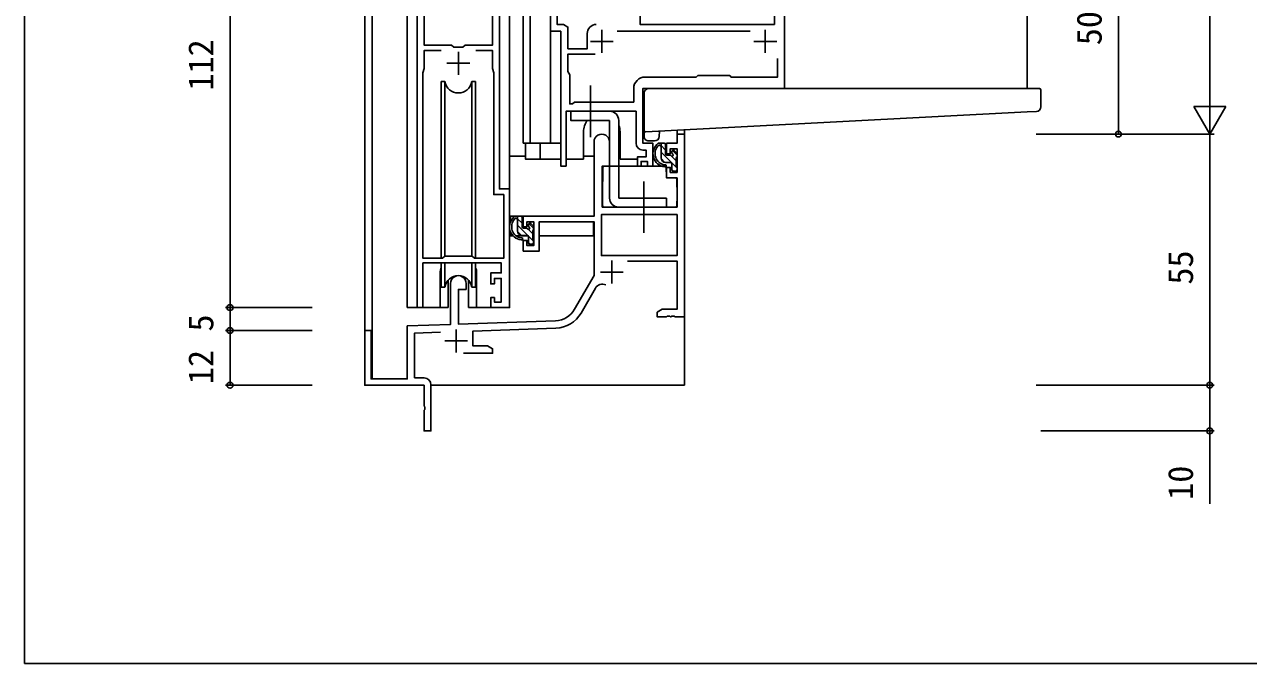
# Model space of a CAD drawing. Units: millimetres, scale not verified. Extents: x -437 to 438, y -281 to 278.
# Drawn here: x -436.8 to -168.8, y -280.9 to -141 of the extents above; entities that cross this region are included whole.
import ezdxf
from ezdxf.enums import TextEntityAlignment as Align

# ---------------------------------------------------------------- set-up
doc = ezdxf.new("R2010")
doc.units = ezdxf.units.MM
doc.header["$LTSCALE"] = 2
for name, color, linetype in [('0-2_YKK_11', 7, 'Continuous'), ('0-3_YKK_12', 2, 'Continuous'), ('0-4_YKK_13', 4, 'Continuous'), ('0-6_YKK_D', 6, 'Continuous'), ('0-7_YKK_ZWAK', 7, 'Continuous')]:
    doc.layers.add(name, color=color, linetype=linetype)
doc.styles.add('ＭＳ ゴシック', font='')
doc.styles.get('ＭＳ ゴシック').set_extended_font_data('MS Gothic')

msp = doc.modelspace()

# ---------------------------------------------------------------- linework, layer by layer
at = {"layer": '0-2_YKK_11'}
for p, q in [((-312.9, -144.675), (-307.9, -144.675)), ((-310.4, -142.175), (-310.4, -147.175)), ((-307.064, -142.475), (-277.936, -142.475)), ((-277.1, -144.675), (-272.1, -144.675)), ((-274.6, -142.175), (-274.6, -147.175)), ((-341.8, -146.975), (-341.8, -151.975)), ((-344.3, -149.475), (-339.3, -149.475)), ((-308.2, -192.675), (-308.2, -197.675)), ((-310.7, -195.175), (-305.7, -195.175)), ((-311.806, -198.727), (-314.943, -204.158)), ((-342.3, -207.775), (-342.3, -212.775)), ((-344.8, -210.275), (-339.8, -210.275))]:
    msp.add_line(p, q, dxfattribs=at)
for points in [[(-350.8, -115.975), (-350.8, -202.975), (-349.55, -202.975), (-349.55, -193.175), (-332.4, -193.175), (-332.4, -195.375), (-334.7, -195.375), (-334.7, -197.775), (-333.9, -197.775), (-333.9, -196.575), (-332.4, -196.575), (-332.4, -201.775), (-333.9, -201.775), (-333.9, -200.775), (-334.7, -200.775), (-334.7, -202.975), (-330.6, -202.975), (-330.6, -176.975), (-332.8, -176.975), (-332.8, -90.975)], [(-270.4, -154.975), (-270.4, -114.975), (-275, -114.975), (-275, -120.975), (-274, -120.975), (-274, -117.675), (-272.1, -117.675), (-272.1, -126.175), (-274, -126.175), (-274, -124.975), (-275, -124.975), (-275, -127.175), (-272.6, -127.175), (-272.6, -140.975), (-302, -140.975), (-302, -139.175)], [(-338.34, -115.475), (-334.7, -115.475), (-334.7, -118.582), (-334.3, -120.075), (-334.3, -145.475), (-340.3, -145.475), (-340.8, -145.975), (-342.8, -145.975), (-343.3, -145.475), (-349.3, -145.475), (-349.3, -120.075), (-348.9, -118.582), (-348.9, -115.475), (-345.26, -115.475)], [(-313.6, -142.975), (-313.6, -146.275), (-317.8, -146.275), (-317.8, -141.56), (-318.812, -140.975), (-320.2, -140.975), (-320.2, -137.275), (-318.466, -137.275), (-317.6, -136.775), (-317.6, -135.975), (-321.6, -135.975), (-321.6, -142.475), (-319.4, -142.475), (-319.4, -171.975), (-318.2, -171.975), (-318.2, -159.975), (-302.9, -159.975), (-302.9, -166.975)], [(-338.005, -146.675), (-334.3, -146.675), (-334.3, -150.642), (-334.05, -151.575), (-334.05, -178.225), (-331.85, -178.225), (-331.85, -192.175), (-338.3, -192.175), (-338.8, -191.675), (-344.8, -191.675), (-345.3, -192.175), (-349.55, -192.175), (-349.55, -151.575), (-349.3, -150.642), (-349.3, -146.675), (-345.595, -146.675)], [(-303.4, -154.975), (-303.4, -157.975), (-316.4, -157.975), (-316.8, -158.375), (-317.4, -158.375), (-317.4, -151.975), (-317.8, -151.282), (-317.8, -147.475), (-311.839, -147.475)], [(-271.9, -148.406), (-271.9, -152.475), (-282.1, -152.475), (-282.4, -152.175), (-289.4, -152.175), (-289.7, -152.475), (-300.9, -152.475)], [(-301.4, -168.475), (-300.7, -168.475), (-300.7, -169.975), (-302.6, -169.975), (-302.6, -171.975), (-301.8, -171.975), (-301.8, -170.975), (-300.4, -170.975), (-300.4, -171.975), (-299.2, -171.975), (-299.2, -166.975), (-301.4, -166.975), (-301.4, -154.975), (-270.4, -154.975)], [(-308.7, -166.675), (-308.7, -171.975), (-310.3, -171.975), (-310.3, -180.975), (-293.93, -180.975), (-293.93, -174.575), (-296.2, -174.575), (-296.2, -172.275), (-295.4, -172.275), (-295.4, -173.375), (-293.93, -173.375), (-293.93, -168.175), (-295.4, -168.175), (-295.4, -169.275), (-296.2, -169.275), (-296.2, -166.975), (-293.93, -166.975), (-293.93, -164.975), (-292.3, -164.975), (-292.3, -204.975), (-294.342, -204.975), (-294.525, -204.855), (-295.075, -204.855), (-295.258, -204.975), (-295.342, -204.975), (-295.525, -204.855), (-296.075, -204.855), (-296.258, -204.975), (-298.3, -204.975), (-298.3, -203.975), (-297.209, -203.345), (-293.93, -203.345), (-293.93, -192.775), (-304.801, -192.775)], [(-316.354, -203.343), (-312.1, -195.975), (-312.1, -184.175), (-324.1, -184.175), (-324.1, -190.575), (-327.6, -190.575), (-327.6, -188.275), (-326.8, -188.275), (-326.8, -189.375), (-325.3, -189.375), (-325.3, -184.175), (-326.8, -184.175), (-326.8, -185.275), (-327.6, -185.275), (-327.6, -182.975), (-312.1, -182.975), (-312.1, -166.675)], [(-347.8, -219.845), (-347.8, -229.975), (-349.3, -229.975), (-349.3, -225.433), (-349.18, -225.25), (-349.18, -224.7), (-349.3, -224.517), (-349.3, -219.975), (-362.3, -219.975), (-362.3, -207.975), (-360.9, -207.975), (-360.9, -218.575), (-353, -218.575), (-353, -206.975), (-343.5, -206.643), (-343.5, -197.675)], [(-340.1, -197.675), (-340.1, -198.975), (-341.8, -198.975), (-341.8, -206.584), (-320.51, -205.84)], [(-345.733, -208.352), (-351.37, -208.549), (-351.37, -218.345), (-349.3, -218.345)], [(-320.453, -207.469), (-338.6, -208.103), (-338.6, -211.345), (-335.391, -211.345), (-334.3, -211.975), (-334.3, -212.975), (-340.65, -212.975)]]:
    msp.add_lwpolyline(points, dxfattribs=at)
msp.add_lwpolyline([(-293.93, -182.605), (-310.47, -182.605), (-310.47, -191.575), (-293.93, -191.575)], close=True, dxfattribs=at)
for centre, radius, start, end in [((-311.6, -142.975), 2, 90.00001, 179.99999), ((-300.9, -154.975), 2.5, 90.00001, 179.99999), ((-310.4, -166.675), 1.7, 359.99999, 180.00001), ((-301.4, -166.975), 1.5, 180.00001, 269.99999), ((-341.8, -197.675), 1.7, 359.99999, 180.00001), ((-310.248, -199.627), 1.8, 65.29866, 149.99999), ((-320.684, -200.843), 5, 271.99999, 330), ((-320.684, -200.843), 6.63, 272, 330), ((-349.3, -219.845), 1.5, 0.00001, 89.99999)]:
    msp.add_arc(centre, radius, start, end, dxfattribs=at)
at = {"layer": '0-3_YKK_12'}
for p, q in [((-330.6, 4.062), (-330.6, -202.975)), ((-327.6, 4.062), (-327.6, -166.975)), ((-326.1, 4.062), (-326.1, -166.975)), ((-321.6, 4.062), (-321.6, -166.975)), ((-217.3, 4.062), (-217.3, -154.975)), ((-353, -202.975), (-353, -115.975)), ((-362.3, -117.975), (-362.3, -208.675)), ((-360.67, -117.975), (-360.67, -218.575)), ((-314.4, -164.475), (-314.4, -170.475)), ((-306.4, -164.475), (-306.4, -170.475)), ((-293.93, -164.148), (-293.93, -164.975)), ((-292.3, -164.975), (-293.93, -164.975)), ((-292.3, -164.063), (-292.3, -164.975)), ((-327.6, -166.975), (-319.4, -166.975)), ((-323.9, -166.975), (-323.9, -170.475)), ((-299.2, -170.475), (-299.2, -167.275)), ((-318.2, -170.475), (-314.399, -170.475)), ((-306.4, -170.475), (-302.6, -170.475)), ((-345.8, -195.475), (-345.8, -202.975)), ((-337.8, -195.475), (-337.8, -202.975)), ((-345.8, -202.975), (-353, -202.975)), ((-330.6, -202.975), (-337.8, -202.975)), ((-292.3, -204.475), (-292.3, -219.975)), ((-347.8, -219.975), (-292.3, -219.975))]:
    msp.add_line(p, q, dxfattribs=at)
msp.add_lwpolyline([(-327.099, -166.975), (-327.099, -170.475), (-319.4, -170.475)], dxfattribs=at)
for centre, start, end in [((-310.4, -164.475), 141.31837, 180), ((-310.4, -164.475), 0, 20.36413), ((-341.8, -195.475), 159.63587, 180), ((-341.8, -195.475), 0, 20.36413)]:
    msp.add_arc(centre, 4, start, end, dxfattribs=at)
at = {"layer": '0-4_YKK_13'}
for p, q in [((-345.55, -153.475), (-345.55, -192.175)), ((-344.758, -153.475), (-345.55, -153.475)), ((-344.758, -191.687), (-344.758, -153.475)), ((-338.05, -153.475), (-338.842, -153.475)), ((-338.842, -191.687), (-338.842, -153.475)), ((-338.05, -192.175), (-338.05, -153.475)), ((-312.9, -165.622), (-312.9, -154.328)), ((-217.3, -154.975), (-300.1, -154.975)), ((-214.6, -154.975), (-217.3, -154.975)), ((-214.3, -159.026), (-214.3, -155.275)), ((-300.784, -164.507), (-217.248, -160.129)), ((-217.248, -160.129), (-215.248, -160.025)), ((-308.7, -161.975), (-308.7, -178.975)), ((-306.7, -161.975), (-306.7, -178.975)), ((-301.147, -165.423), (-301.1, -164.524)), ((-301.1, -163.507), (-301.1, -164.208)), ((-301.1, -164.208), (-301.1, -164.524)), ((-297.848, -165.527), (-297.786, -164.35)), ((-298.899, -166.475), (-300.148, -166.475)), ((-298.899, -166.475), (-298.847, -166.475)), ((-296.73, -166.975), (-298.03, -166.975)), ((-297.43, -170.175), (-297.43, -166.975)), ((-296.43, -168.5), (-297.43, -167.5)), ((-296.43, -169.275), (-296.43, -167.275)), ((-295.03, -168.775), (-295.03, -169.114)), ((-293.93, -169.586), (-294.948, -168.568)), ((-294.018, -169.063), (-294.518, -168.563)), ((-330.596, -182.975), (-330.596, -169.775)), ((-327.099, -169.775), (-330.596, -169.775)), ((-314.4, -169.775), (-312.1, -169.775)), ((-293.93, -172.414), (-297.43, -168.914)), ((-296.598, -171.161), (-297.416, -170.343)), ((-295.33, -171.175), (-296.43, -171.175)), ((-295.491, -169.575), (-296.13, -169.575)), ((-294.13, -170.8), (-295.123, -169.807)), ((-295.03, -171.475), (-295.03, -172.775)), ((-294.13, -172.075), (-294.13, -170.075)), ((-293.93, -169.875), (-293.93, -169.275)), ((-310.176, -172.272), (-310.23, -178.475)), ((-296.298, -171.975), (-309.876, -171.975)), ((-294.684, -173.075), (-295.03, -172.729)), ((-294.73, -173.075), (-294.23, -173.075)), ((-293.93, -172.775), (-293.93, -172.275)), ((-310.195, -174.475), (-310.3, -174.475)), ((-301.2, -186.622), (-301.2, -175.328)), ((-293.93, -178.475), (-293.961, -174.872)), ((-310.3, -179.405), (-310.221, -179.484)), ((-310.23, -178.475), (-310.211, -180.678)), ((-296.2, -178.975), (-306.7, -178.975)), ((-296.2, -178.975), (-296.2, -180.975)), ((-293.949, -180.678), (-293.93, -178.475)), ((-309.911, -180.975), (-294.249, -180.975)), ((-296.2, -180.975), (-306.7, -180.975)), ((-312.4, -182.975), (-330.596, -182.975)), ((-330.396, -182.975), (-330.396, -184.227)), ((-328.13, -182.975), (-329.43, -182.975)), ((-328.83, -186.175), (-328.83, -182.975)), ((-327.83, -184.5), (-328.83, -183.5)), ((-325.33, -188.414), (-328.83, -184.914)), ((-327.83, -185.275), (-327.83, -183.275)), ((-326.43, -184.775), (-326.43, -185.114)), ((-325.33, -185.586), (-326.348, -184.568)), ((-325.418, -185.063), (-325.918, -184.563)), ((-312.196, -184.255), (-312.196, -187.275)), ((-330.396, -186.365), (-330.396, -187.275)), ((-330.396, -187.275), (-329.815, -187.275)), ((-329.119, -187.275), (-326.506, -187.275)), ((-327.998, -187.161), (-328.816, -186.343)), ((-326.73, -187.175), (-327.83, -187.175)), ((-326.891, -185.575), (-327.53, -185.575)), ((-325.53, -186.8), (-326.523, -185.807)), ((-326.43, -187.475), (-326.43, -188.775)), ((-325.53, -188.075), (-325.53, -186.075)), ((-325.53, -187.275), (-325.3, -187.275)), ((-325.33, -185.875), (-325.33, -185.275)), ((-312.196, -187.275), (-324.1, -187.275)), ((-326.084, -189.075), (-326.43, -188.729)), ((-326.13, -189.075), (-325.63, -189.075)), ((-325.33, -188.775), (-325.33, -188.275)), ((-345.55, -193.175), (-345.55, -198.475)), ((-344.758, -198.475), (-344.758, -193.175)), ((-338.842, -198.475), (-338.842, -193.175)), ((-338.05, -198.475), (-338.05, -193.175)), ((-344.05, -196.991), (-344.05, -202.975)), ((-339.55, -202.975), (-339.55, -196.991)), ((-345.55, -198.475), (-344.758, -198.475)), ((-338.842, -198.475), (-338.05, -198.475)), ((-345.8, -202.975), (-344.05, -202.975)), ((-339.55, -202.975), (-337.8, -202.975))]:
    msp.add_line(p, q, dxfattribs=at)
for points in [[(-301.1, -155.975), (-301.1, -158.015), (-301.1, -158.714)], [(-308.7, -159.975), (-317.2, -159.975), (-317.2, -161.975), (-308.7, -161.975)], [(-301.1, -158.714), (-301.1, -159.626), (-301.1, -160.924), (-301.1, -163.507)], [(-296.298, -171.975), (-296.23, -174.575), (-294.261, -174.575)]]:
    msp.add_lwpolyline(points, dxfattribs=at)
for centre, radius, start, end in [((-341.8, -152.975), 3, 189.59799, 350.40583), ((-300.1, -155.975), 1, 90, 180), ((-214.6, -155.275), 0.3, 0, 90), ((-308.7, -161.975), 2, 0, 90), ((-215.3, -159.026), 1, 273, 360), ((-300.148, -165.475), 1, 177, 270), ((-300.8, -164.208), 0.3, 180, 273), ((-298.847, -165.475), 1, 270, 357), ((-296.316, -169.296), 2.885, 126.45193, 263.90389), ((-296.23, -169.262), 2.504, 139.45806, 259.25217), ((-298.29, -167.379), 0.3, 301.6219, 336.95039), ((-297.83, -167.575), 0.2, 36.8699, 156.95039), ((-297.43, -167.275), 0.3, 216.8699, 270), ((-296.73, -167.275), 0.3, 0, 90), ((-294.73, -168.775), 0.3, 45, 180), ((-296.43, -170.175), 1, 180, 270), ((-296.13, -169.275), 0.3, 180, 270), ((-295.491, -169.875), 0.3, 33.05573, 90), ((-295.33, -171.475), 0.3, 0, 90), ((-295.03, -169.575), 0.25, 213.05573, 56.94427), ((-294.73, -169.114), 0.3, 180, 236.94427), ((-294.13, -169.875), 0.2, 270, 0), ((-294.23, -169.275), 0.3, 0, 45), ((-309.876, -172.275), 0.3, 90, 179.5), ((-296.552, -171.925), 0.25, 253.6388, 125.58163), ((-294.73, -172.775), 0.3, 180, 270), ((-294.23, -172.775), 0.3, 270, 0), ((-294.13, -172.275), 0.2, 0, 90), ((-294.261, -174.875), 0.3, 0.5, 90), ((-306.7, -178.975), 2, 180, 270), ((-309.911, -180.675), 0.3, 180.5, 270), ((-294.249, -180.675), 0.3, 270, 359.5), ((-327.716, -185.296), 2.885, 126.45193, 263.90389), ((-327.63, -185.262), 2.504, 139.45806, 259.25217), ((-329.69, -183.379), 0.3, 301.6219, 336.95039), ((-329.23, -183.575), 0.2, 36.8699, 156.95039), ((-328.83, -183.275), 0.3, 216.8699, 270), ((-328.13, -183.275), 0.3, 0, 90), ((-326.13, -184.775), 0.3, 45, 180), ((-327.83, -186.175), 1, 180, 270), ((-327.53, -185.275), 0.3, 180, 270), ((-326.891, -185.875), 0.3, 33.05573, 90), ((-326.73, -187.475), 0.3, 0, 90), ((-326.43, -185.575), 0.25, 213.05573, 56.94427), ((-326.13, -185.114), 0.3, 180, 236.94427), ((-325.53, -185.875), 0.2, 270, 0), ((-325.63, -185.275), 0.3, 0, 45), ((-327.952, -187.925), 0.25, 253.6388, 125.58163), ((-326.13, -188.775), 0.3, 180, 270), ((-325.63, -188.775), 0.3, 270, 0), ((-325.53, -188.275), 0.2, 0, 90), ((-341.8, -198.975), 3, 9.59417, 170.40661)]:
    msp.add_arc(centre, radius, start, end, dxfattribs=at)
at = {"layer": '0-6_YKK_D'}
for p, q in [((-177.3, 157.1), (-177.3, -157.975)), ((-391.8, -202.975), (-391.8, -90.975)), ((-197.3, -164.975), (-197.3, -114.975)), ((-177.3, -164.975), (-177.3, -152.851)), ((-177.3, -164.975), (-180.8, -158.913)), ((-173.8, -158.913), (-180.8, -158.913)), ((-177.3, -164.975), (-173.8, -158.913)), ((-215.3, -164.975), (-176.3, -164.975)), ((-215.3, -164.975), (-196.3, -164.975)), ((-215.3, -164.975), (-176.3, -164.975)), ((-177.3, -164.975), (-177.3, -219.975)), ((-373.8, -202.975), (-392.8, -202.975)), ((-373.8, -202.975), (-392.8, -202.975)), ((-391.8, -207.975), (-391.8, -202.975)), ((-373.8, -207.975), (-392.8, -207.975)), ((-373.8, -207.975), (-392.8, -207.975)), ((-391.8, -207.975), (-391.8, -219.975)), ((-373.8, -219.975), (-392.8, -219.975)), ((-215.3, -219.975), (-176.3, -219.975)), ((-214.3, -219.975), (-176.3, -219.975)), ((-214.3, -229.975), (-176.3, -229.975))]:
    msp.add_line(p, q, dxfattribs=at)
msp.add_lwpolyline([(-177.3, -219.975), (-177.3, -229.975), (-177.3, -245.9)], dxfattribs=at)
for centre in [(-197.3, -164.975), (-391.8, -202.975), (-391.8, -202.975), (-391.8, -207.975), (-391.8, -207.975), (-391.8, -219.975), (-177.3, -219.975), (-177.3, -219.975), (-177.3, -229.975)]:
    msp.add_circle(centre, 0.637, dxfattribs=at)
at = {"layer": '0-7_YKK_ZWAK'}
msp.add_line((-436.8, 244.1), (-436.8, -280.9), dxfattribs=at)
msp.add_lwpolyline([(-436.8, -280.9), (438.2, -280.9), (438.2, 244.1)], dxfattribs=at)

# ---------------------------------------------------------------- texts
at = {"layer": '0-6_YKK_D', "style": 'ＭＳ ゴシック'}
for s, p in [('50', (-199.3, -145.515)), ('112', (-393.8, -155.455)), ('55', (-179.3, -197.93)), ('5', (-393.8, -208.202)), ('12', (-393.8, -219.728)), ('10', (-179.3, -245.051))]:
    msp.add_text(s, height=5.499, rotation=90, dxfattribs=at).set_placement(p, align=Align.BOTTOM_LEFT)

doc.saveas('drawing.dxf')
